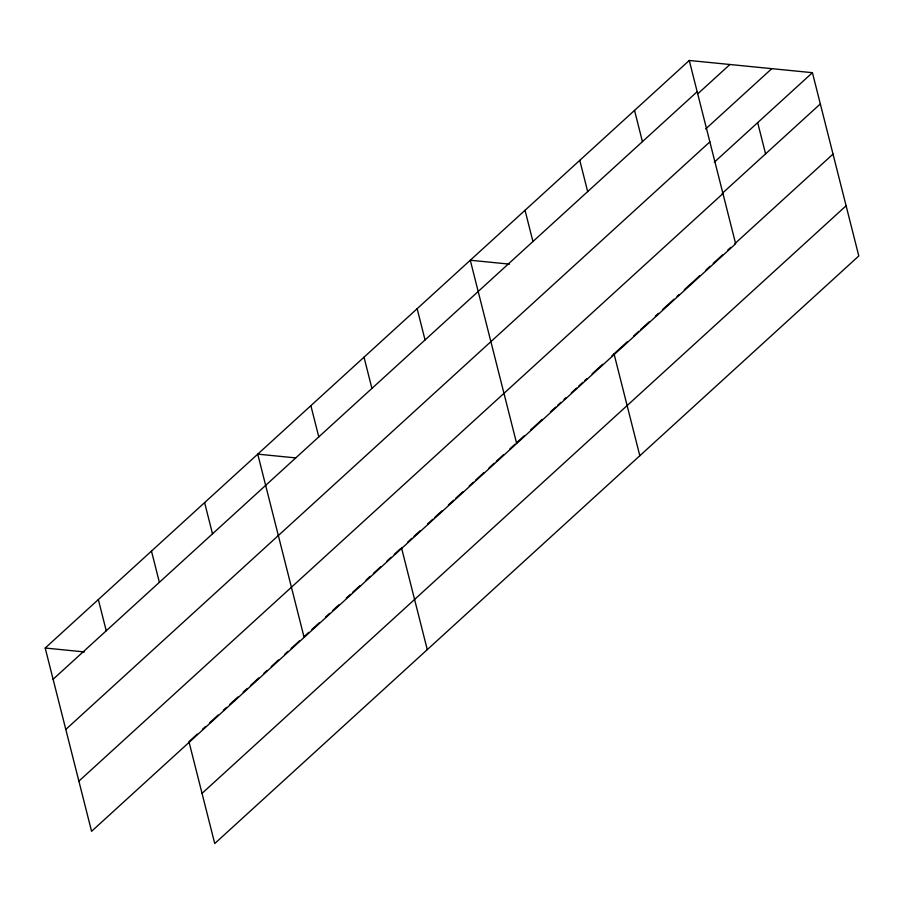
<?xml version="1.0" encoding="UTF-8"?>
<svg xmlns="http://www.w3.org/2000/svg" width="904" height="904" viewBox="0 0 904 904"><rect width="100%" height="100%" fill="white"/><g stroke="black" fill="none" stroke-linecap="round" stroke-linejoin="round"><path stroke-width="1.36" d="M689.266 60.466L735.641 243.741L91.575 831.307L45.2 648.032L689.266 60.466L812.425 72.693L858.8 255.968L214.734 843.534L188.947 741.664L197.287 734.059M53.099 679.266L697.176 91.7M697.888 93.711L729.912 64.5M705.674 128.967L771.779 68.659M65.8 729.438L709.866 141.871M714.296 162.212L812.425 72.693M722.194 193.445L820.323 103.926M78.885 781.135L722.951 193.569M202.496 729.302L205.626 726.454M209.796 722.658L218.124 715.053M223.333 710.295L226.463 707.448M229.582 704.6L237.921 696.995M243.131 692.238L247.3 688.441M250.419 685.582L258.759 677.977M263.968 673.231L267.098 670.384M271.256 666.576L278.556 659.92M284.805 654.225L287.935 651.366M291.054 648.518L299.393 640.913M304.603 636.156L308.772 632.359M311.891 629.512L319.191 622.856M325.44 617.149L329.61 613.353M332.728 610.494L338.989 604.799M346.277 598.143L350.447 594.346M352.526 592.436L359.826 585.792M366.075 580.086L370.244 576.277M373.363 573.43L380.663 566.774M386.912 561.079L391.082 557.271M394.2 554.423L400.449 548.717M407.749 542.061L411.919 538.264M413.998 536.366L420.247 530.659M427.547 524.004L432.756 519.258M434.835 517.348L442.124 510.703M448.384 504.997L453.593 500.24M455.672 498.341L462.972 491.686M469.221 485.99L473.391 482.182M475.47 480.284L483.809 472.679M489.019 467.933L494.228 463.176M496.307 461.277L503.596 454.622M509.856 448.915L515.065 444.169M517.144 442.271L524.433 435.615M530.693 429.908L542.151 419.456M550.479 411.851L555.689 407.094M557.779 405.195L560.898 402.348M564.028 399.489L566.119 397.59M571.328 392.844L576.537 388.087M578.616 386.189L582.786 382.381M584.865 380.482L586.956 378.584M592.165 373.827L602.584 364.323M611.951 355.769L627.466 341.622M633.67 335.972L638.834 331.259M640.891 329.372L649.162 321.835M655.355 316.174L658.451 313.349M662.587 309.586L673.955 299.213M677.051 296.388L679.119 294.501M684.283 289.8L699.775 275.663M705.967 270.002L710.103 266.239M713.199 263.414L722.499 254.928M727.663 250.216L730.76 247.391M734.895 243.617L833.025 154.098M202.033 793.362L846.099 205.796M509.528 264.137L470.283 260.239L516.659 443.514M295.585 457.887L257.742 454.136L304.117 637.41M45.2 648.032L84.445 651.931M757.676 122.639L765.586 153.872M634.529 110.412L642.428 141.645M579.78 160.358L587.679 191.591M614.042 353.871L639.817 455.74M525.032 210.293L532.942 241.537M417.151 308.716L425.049 339.949M364.018 357.193L371.917 388.426M401.5 547.767L427.276 649.637M310.874 405.659L318.784 436.892M204.609 502.613L212.508 533.846M151.476 551.09L159.375 582.323M98.333 599.555L106.243 630.789"/></g></svg>
